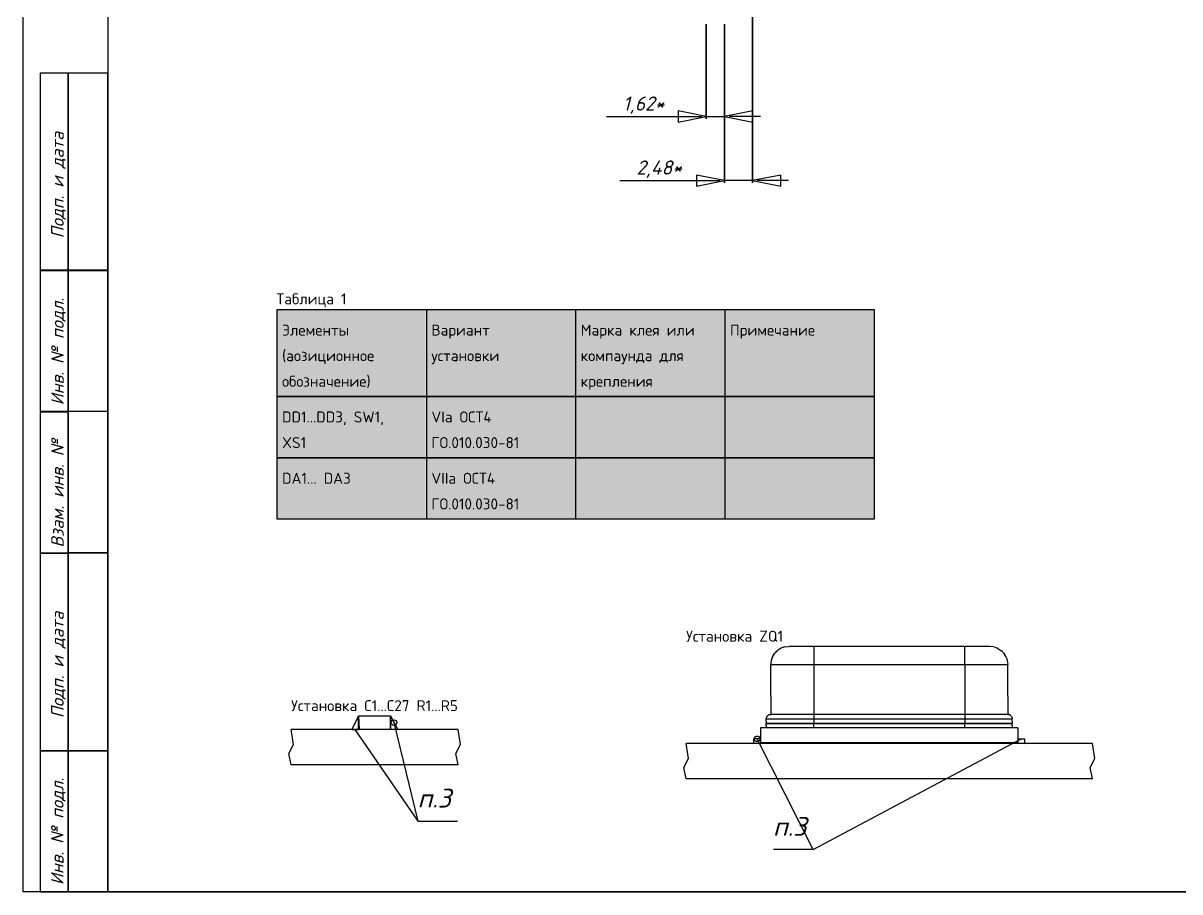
# Model space of a CAD drawing. Header units: inches. Extents: x 5 to 415, y -593 to 71.
# Drawn here: x 5 to 210, y -292 to -138.1 of the extents above; entities that cross this region are included whole.
import ezdxf

# ---------------------------------------------------------------- set-up
doc = ezdxf.new("R2010")
doc.units = ezdxf.units.IN
doc.header["$MEASUREMENT"] = 0
doc.styles.add('ISOCPEUR0', font='isocpeur.ttf', dxfattribs={"height": 3.704167})
doc.styles.add('ISOCPEUR1', font='isocpeui.ttf', dxfattribs={"height": 4.7625})

msp = doc.modelspace()

# ---------------------------------------------------------------- linework, layer by layer
at = {"color": 18, "true_color": 0x000000}
for p, q in [((5, -292), (5, -5)), ((20, -5), (20, -292)), ((134.28, -133.81), (134.28, -166.41)), ((134.28, -166.41), (134.28, -133.81)), ((126.08, -138.31), (126.08, -155.07)), ((126.08, -155.07), (126.08, -138.31)), ((129.33, -138.31), (129.33, -155.07)), ((129.33, -155.07), (129.33, -138.31)), ((129.33, -138.31), (129.33, -166.41)), ((129.33, -166.41), (129.33, -138.31)), ((13, -146.95), (8, -146.95)), ((8, -146.95), (8, -181.95)), ((13, -181.95), (13, -146.95)), ((20, -146.95), (13, -146.95)), ((13, -146.95), (13, -181.95)), ((20, -181.95), (20, -146.95)), ((126.08, -154.67), (121.08, -153.67)), ((121.08, -153.67), (121.08, -155.67)), ((134.33, -153.67), (129.33, -154.67)), ((134.33, -155.67), (134.33, -153.67)), ((108.37, -154.67), (121.08, -154.67)), ((119.73, -154.67), (125.27, -154.67)), ((121.08, -155.67), (126.08, -154.67)), ((126.08, -154.67), (129.33, -154.67)), ((129.33, -154.67), (134.33, -155.67)), ((135.68, -154.67), (130.14, -154.67)), ((110.77, -166.01), (124.33, -166.01)), ((122.98, -166.01), (128.52, -166.01)), ((129.33, -166.01), (124.33, -165.01)), ((124.33, -165.01), (124.33, -167.01)), ((124.33, -167.01), (129.33, -166.01)), ((134.28, -166.01), (129.33, -166.01)), ((139.28, -165.01), (134.28, -166.01)), ((134.28, -166.01), (139.28, -167.01)), ((140.63, -166.01), (135.09, -166.01)), ((139.28, -167.01), (139.28, -165.01)), ((13, -181.85), (8, -181.85)), ((8, -181.85), (8, -206.85)), ((8, -181.95), (13, -181.95)), ((20, -181.85), (13, -181.85)), ((13, -181.85), (13, -206.85)), ((13, -206.85), (13, -181.85)), ((13, -181.95), (20, -181.95)), ((20, -206.85), (20, -181.85)), ((50, -188.86), (155.83, -188.86)), ((50, -225.97), (50, -188.86)), ((76.46, -188.86), (76.46, -204.25)), ((76.46, -188.86), (76.46, -204.25)), ((102.92, -188.86), (102.92, -204.25)), ((102.92, -188.86), (102.92, -204.25)), ((129.38, -188.86), (129.38, -204.25)), ((129.38, -188.86), (129.38, -204.25)), ((155.83, -188.86), (155.83, -225.97)), ((50, -204.25), (76.46, -204.25)), ((76.46, -204.25), (50, -204.25)), ((76.46, -204.25), (76.46, -215.11)), ((76.46, -204.25), (102.92, -204.25)), ((76.46, -204.25), (76.46, -215.11)), ((102.92, -204.25), (76.46, -204.25)), ((102.92, -204.25), (102.92, -215.11)), ((102.92, -204.25), (129.38, -204.25)), ((102.92, -204.25), (102.92, -215.11)), ((129.38, -204.25), (102.92, -204.25)), ((129.38, -204.25), (129.38, -215.11)), ((129.38, -204.25), (155.83, -204.25)), ((129.38, -204.25), (129.38, -215.11)), ((155.83, -204.25), (129.38, -204.25)), ((8, -206.85), (13, -206.85)), ((13, -207), (8, -207)), ((8, -207), (8, -232)), ((13, -206.85), (20, -206.85)), ((20, -206.88), (13, -206.88)), ((13, -206.88), (13, -231.88)), ((13, -232), (13, -207)), ((20, -231.88), (20, -206.88)), ((50, -215.11), (76.46, -215.11)), ((76.46, -215.11), (50, -215.11)), ((76.46, -215.11), (76.46, -225.97)), ((76.46, -215.11), (102.92, -215.11)), ((76.46, -215.11), (76.46, -225.97)), ((102.92, -215.11), (76.46, -215.11)), ((102.92, -215.11), (102.92, -225.97)), ((102.92, -215.11), (129.38, -215.11)), ((102.92, -215.11), (102.92, -225.97)), ((129.38, -215.11), (102.92, -215.11)), ((129.38, -215.11), (129.38, -225.97)), ((129.38, -215.11), (155.83, -215.11)), ((129.38, -215.11), (129.38, -225.97)), ((155.83, -215.11), (129.38, -215.11)), ((155.83, -225.97), (50, -225.97)), ((13, -232), (8, -232)), ((8, -232), (8, -267)), ((8, -232), (13, -232)), ((13, -231.88), (20, -231.88)), ((20, -232), (13, -232)), ((13, -232), (13, -267)), ((13, -267), (13, -232)), ((20, -267), (20, -232)), ((138.01, -250), (137.83, -250.33)), ((138.01, -250), (138.21, -249.72)), ((138.47, -249.43), (138.21, -249.72)), ((138.47, -249.43), (138.71, -249.22)), ((139.06, -248.98), (138.71, -249.22)), ((139.32, -248.84), (139.06, -248.98)), ((139.77, -248.66), (139.32, -248.84)), ((140, -248.6), (139.77, -248.66)), ((140, -248.6), (140.74, -248.52)), ((140.03, -248.6), (140.74, -248.52)), ((141, -248.52), (140.74, -248.52)), ((141.49, -248.52), (141, -248.52)), ((142.2, -248.52), (141.49, -248.52)), ((143.07, -248.52), (142.2, -248.52)), ((144.07, -248.52), (143.07, -248.52)), ((145.13, -248.52), (144.07, -248.52)), ((171.89, -248.52), (145.13, -248.52)), ((145.13, -248.52), (145.13, -248.6)), ((145.13, -248.6), (145.13, -248.84)), ((145.13, -248.84), (145.13, -249.22)), ((145.13, -249.22), (145.13, -249.72)), ((145.13, -249.72), (145.13, -250.33)), ((172.95, -248.52), (171.89, -248.52)), ((171.89, -248.6), (171.89, -248.52)), ((171.89, -248.84), (171.89, -248.6)), ((171.89, -249.22), (171.89, -248.84)), ((171.89, -249.72), (171.89, -249.22)), ((171.89, -250.33), (171.89, -249.72)), ((173.94, -248.52), (172.95, -248.52)), ((174.82, -248.52), (173.94, -248.52)), ((175.53, -248.52), (174.82, -248.52)), ((176.02, -248.52), (175.53, -248.52)), ((176.28, -248.52), (176.02, -248.52)), ((177.02, -248.6), (176.28, -248.52)), ((177.02, -248.6), (177.25, -248.66)), ((177.25, -248.66), (177.7, -248.84)), ((177.7, -248.84), (177.95, -248.98)), ((177.95, -248.98), (178.3, -249.22)), ((178.54, -249.43), (178.3, -249.22)), ((178.54, -249.43), (178.81, -249.72)), ((178.81, -249.72), (179, -250)), ((179.19, -250.33), (179, -250)), ((137.53, -251.36), (137.51, -251.72)), ((137.51, -251.72), (137.56, -251.72)), ((137.51, -257.34), (137.51, -251.72)), ((137.59, -251.01), (137.53, -251.36)), ((137.56, -251.72), (138, -251.72)), ((137.69, -250.65), (137.59, -251.01)), ((137.83, -250.33), (137.69, -250.65)), ((138, -251.72), (138.86, -251.72)), ((138.86, -251.72), (140.08, -251.72)), ((140.08, -251.72), (141.59, -251.72)), ((141.59, -251.72), (143.3, -251.72)), ((143.3, -251.72), (145.13, -251.72)), ((145.13, -250.33), (145.13, -251.01)), ((145.13, -251.01), (145.13, -251.72)), ((145.13, -251.72), (145.13, -262.16)), ((145.13, -251.72), (171.89, -251.72)), ((171.89, -251.01), (171.89, -250.33)), ((171.89, -251.72), (171.89, -251.01)), ((171.89, -251.72), (171.89, -262.16)), ((171.89, -251.72), (173.71, -251.72)), ((173.71, -251.72), (175.43, -251.72)), ((175.43, -251.72), (176.94, -251.72)), ((176.94, -251.72), (178.16, -251.72)), ((178.16, -251.72), (179.01, -251.72)), ((179.01, -251.72), (179.45, -251.72)), ((179.32, -250.65), (179.19, -250.33)), ((179.32, -250.65), (179.43, -251.01)), ((179.43, -251.01), (179.49, -251.36)), ((179.45, -251.72), (179.51, -251.72)), ((179.49, -251.36), (179.51, -251.72)), ((179.51, -257.34), (179.51, -251.72)), ((137.51, -257.34), (137.51, -260.56)), ((179.51, -257.34), (179.51, -260.57)), ((64.5, -263.22), (64.5, -260.82)), ((64.5, -260.82), (70.1, -260.82)), ((70.1, -260.82), (70.1, -263.22)), ((75, -279.5), (70.74, -262.02)), ((136.73, -261.18), (136.71, -261.27)), ((136.71, -261.27), (136.71, -261.36)), ((136.71, -261.36), (136.77, -261.36)), ((136.71, -261.36), (136.77, -261.36)), ((136.71, -261.76), (136.71, -261.36)), ((136.71, -261.76), (136.71, -262.16)), ((136.77, -262.16), (136.71, -262.16)), ((136.71, -262.16), (136.77, -262.16)), ((136.71, -262.56), (136.71, -262.16)), ((136.73, -261.18), (136.75, -261.09)), ((136.75, -261.09), (136.79, -261.01)), ((136.77, -261.36), (137.26, -261.36)), ((136.77, -261.36), (137.26, -261.36)), ((137.26, -262.16), (136.77, -262.16)), ((136.77, -262.16), (137.26, -262.16)), ((136.83, -260.93), (136.79, -261.01)), ((136.83, -260.93), (136.88, -260.86)), ((136.95, -260.79), (136.88, -260.86)), ((136.95, -260.79), (137.01, -260.73)), ((137.1, -260.67), (137.01, -260.73)), ((137.1, -260.67), (137.16, -260.64)), ((137.28, -260.6), (137.16, -260.64)), ((137.26, -261.36), (138.2, -261.36)), ((137.26, -261.36), (138.2, -261.36)), ((138.2, -262.16), (137.26, -262.16)), ((137.26, -262.16), (138.2, -262.16)), ((137.28, -260.6), (137.33, -260.58)), ((137.33, -260.58), (137.56, -260.56)), ((138, -260.56), (137.56, -260.56)), ((138.86, -260.56), (138, -260.56)), ((138.2, -261.36), (139.54, -261.36)), ((138.2, -261.36), (139.54, -261.36)), ((139.54, -262.16), (138.2, -262.16)), ((138.2, -262.16), (139.54, -262.16)), ((140.08, -260.56), (138.86, -260.56)), ((139.54, -261.36), (141.22, -261.36)), ((139.54, -261.36), (141.22, -261.36)), ((141.22, -262.16), (139.54, -262.16)), ((139.54, -262.16), (141.22, -262.16)), ((141.59, -260.56), (140.08, -260.56)), ((141.22, -261.36), (143.11, -261.36)), ((141.22, -261.36), (143.11, -261.36)), ((143.11, -262.16), (141.22, -262.16)), ((141.22, -262.16), (143.11, -262.16)), ((143.3, -260.56), (141.59, -260.56)), ((143.11, -261.36), (145.13, -261.36)), ((143.11, -261.36), (145.13, -261.36)), ((145.13, -262.16), (143.11, -262.16)), ((143.11, -262.16), (145.13, -262.16)), ((145.13, -260.56), (143.3, -260.56)), ((171.89, -260.56), (145.13, -260.56)), ((145.13, -260.56), (145.13, -260.58)), ((145.13, -260.58), (145.13, -260.64)), ((145.13, -260.64), (145.13, -260.73)), ((145.13, -260.73), (145.13, -260.86)), ((145.13, -260.86), (145.13, -261.01)), ((145.13, -261.01), (145.13, -261.18)), ((145.13, -261.18), (145.13, -261.36)), ((145.13, -261.36), (171.89, -261.36)), ((145.13, -261.36), (171.89, -261.36)), ((145.13, -261.36), (145.13, -262.16)), ((171.89, -262.16), (145.13, -262.16)), ((145.13, -262.16), (171.89, -262.16)), ((145.13, -262.96), (145.13, -262.16)), ((173.71, -260.56), (171.89, -260.56)), ((171.89, -260.56), (171.89, -260.58)), ((171.89, -260.58), (171.89, -260.64)), ((171.89, -260.64), (171.89, -260.73)), ((171.89, -260.73), (171.89, -260.86)), ((171.89, -260.86), (171.89, -261.01)), ((171.89, -261.01), (171.89, -261.18)), ((171.89, -261.18), (171.89, -261.36)), ((171.89, -261.36), (173.9, -261.36)), ((171.89, -261.36), (173.9, -261.36)), ((171.89, -261.36), (171.89, -262.16)), ((173.9, -262.16), (171.89, -262.16)), ((171.89, -262.16), (173.9, -262.16)), ((171.89, -262.96), (171.89, -262.16)), ((175.43, -260.56), (173.71, -260.56)), ((173.9, -261.36), (175.8, -261.36)), ((173.9, -261.36), (175.8, -261.36)), ((175.8, -262.16), (173.9, -262.16)), ((173.9, -262.16), (175.8, -262.16)), ((176.94, -260.56), (175.43, -260.56)), ((175.8, -261.36), (177.47, -261.36)), ((175.8, -261.36), (177.47, -261.36)), ((177.47, -262.16), (175.8, -262.16)), ((175.8, -262.16), (177.47, -262.16)), ((178.16, -260.56), (176.94, -260.56)), ((177.47, -261.36), (178.82, -261.36)), ((177.47, -261.36), (178.82, -261.36)), ((178.82, -262.16), (177.47, -262.16)), ((177.47, -262.16), (178.82, -262.16)), ((179.01, -260.56), (178.16, -260.56)), ((178.82, -261.36), (179.76, -261.36)), ((178.82, -261.36), (179.76, -261.36)), ((179.76, -262.16), (178.82, -262.16)), ((178.82, -262.16), (179.76, -262.16)), ((179.45, -260.56), (179.01, -260.56)), ((179.45, -260.56), (179.63, -260.58)), ((179.69, -260.58), (179.51, -260.56)), ((179.74, -260.6), (179.69, -260.58)), ((179.74, -260.6), (179.86, -260.64)), ((179.76, -261.36), (180.25, -261.36)), ((179.76, -261.36), (180.25, -261.36)), ((180.25, -262.16), (179.76, -262.16)), ((179.76, -262.16), (180.25, -262.16)), ((179.92, -260.67), (179.86, -260.64)), ((179.92, -260.67), (180.01, -260.73)), ((180.07, -260.79), (180.01, -260.73)), ((180.07, -260.79), (180.13, -260.86)), ((180.18, -260.93), (180.13, -260.86)), ((180.18, -260.93), (180.23, -261.01)), ((180.26, -261.09), (180.23, -261.01)), ((180.25, -261.36), (180.31, -261.36)), ((180.25, -261.36), (180.31, -261.36)), ((180.31, -262.16), (180.25, -262.16)), ((180.25, -262.16), (180.31, -262.16)), ((180.26, -261.09), (180.29, -261.18)), ((180.29, -261.18), (180.3, -261.27)), ((180.3, -261.27), (180.31, -261.36)), ((180.31, -261.76), (180.31, -261.36)), ((180.31, -261.76), (180.31, -262.16)), ((180.31, -262.56), (180.31, -262.16)), ((82.1, -263.22), (52.5, -263.22)), ((52.9, -265.9), (52.5, -263.22)), ((82.5, -265.9), (82.1, -263.22)), ((135.71, -262.96), (135.71, -265.52)), ((181.31, -262.96), (135.71, -262.96)), ((136.71, -262.56), (136.71, -262.96)), ((180.31, -262.56), (180.31, -262.96)), ((181.31, -262.96), (181.31, -265.52)), ((52.1, -267.5), (52.9, -265.9)), ((81.7, -267.5), (82.5, -265.9)), ((194.52, -265.72), (122.5, -265.72)), ((122.9, -268.4), (122.5, -265.72)), ((135.71, -264.91), (134.5, -264.92)), ((134.51, -265.72), (134.5, -264.92)), ((151.79, -265.52), (134.51, -265.72)), ((145, -284.5), (135.1, -264.91)), ((135.71, -265.52), (181.31, -265.52)), ((165.23, -265.52), (182.51, -265.72)), ((181.31, -264.91), (182.52, -264.92)), ((182.51, -265.72), (182.52, -264.92)), ((194.92, -268.4), (194.52, -265.72)), ((13, -267), (8, -267)), ((8, -267), (8, -292)), ((8, -267), (13, -267)), ((20, -267), (13, -267)), ((13, -267), (13, -292)), ((13, -292), (13, -267)), ((13, -267), (20, -267)), ((20, -292), (20, -267)), ((52.5, -269.5), (52.1, -267.5)), ((82.1, -269.5), (81.7, -267.5)), ((122.1, -270), (122.9, -268.4)), ((194.12, -270), (194.92, -268.4)), ((82.1, -269.5), (52.5, -269.5)), ((122.5, -272), (122.1, -270)), ((194.52, -272), (194.12, -270)), ((194.52, -272), (122.5, -272)), ((75, -279.5), (82, -279.5)), ((75, -279.5), (75, -279.5)), ((145, -284.5), (138, -284.5)), ((145, -284.5), (145, -284.5)), ((415, -292), (5, -292)), ((8, -292), (13, -292)), ((13, -292), (20, -292)), ((20, -292), (415.02, -292))]:
    msp.add_line(p, q, dxfattribs=at)
at = {"color": 7, "true_color": 0xffffff}
for p, q in [((20, -5), (20, -292)), ((13, -146.95), (8, -146.95)), ((8, -146.95), (8, -181.95)), ((13, -181.95), (13, -146.95)), ((20, -146.95), (13, -146.95)), ((13, -146.95), (13, -181.95)), ((20, -181.95), (20, -146.95)), ((13, -181.85), (8, -181.85)), ((8, -181.85), (8, -206.85)), ((8, -181.95), (13, -181.95)), ((20, -181.85), (13, -181.85)), ((13, -181.85), (13, -206.85)), ((13, -206.85), (13, -181.85)), ((13, -181.95), (20, -181.95)), ((20, -206.85), (20, -181.85)), ((8, -206.85), (13, -206.85)), ((13, -207), (8, -207)), ((8, -207), (8, -232)), ((13, -206.85), (20, -206.85)), ((20, -206.88), (13, -206.88)), ((13, -206.88), (13, -231.88)), ((13, -232), (13, -207)), ((20, -231.88), (20, -206.88)), ((13, -232), (8, -232)), ((8, -232), (8, -267)), ((8, -232), (13, -232)), ((13, -231.88), (20, -231.88)), ((20, -232), (13, -232)), ((13, -232), (13, -267)), ((13, -267), (13, -232)), ((20, -267), (20, -232)), ((13, -267), (8, -267)), ((8, -267), (8, -292)), ((8, -267), (13, -267)), ((20, -267), (13, -267)), ((13, -267), (13, -292)), ((13, -292), (13, -267)), ((13, -267), (20, -267)), ((20, -292), (20, -267)), ((8, -292), (13, -292)), ((13, -292), (20, -292)), ((20, -292), (415.02, -292))]:
    msp.add_line(p, q, dxfattribs=at)
at = {"color": 195, "true_color": 0x7030a0}
for p, q in [((64.44, -260.82), (63.26, -263.22)), ((64.44, -260.82), (64.55, -263.22)), ((64.44, -263.22), (64.44, -260.82)), ((70.1, -260.82), (71.38, -263.22)), ((70.1, -263.22), (70.1, -260.82)), ((63.26, -263.22), (64.44, -263.22)), ((75, -279.5), (63.85, -263.22)), ((64.55, -263.22), (64.44, -263.22)), ((71.38, -263.22), (70.1, -263.22)), ((145, -284.5), (181.91, -264.91))]:
    msp.add_line(p, q, dxfattribs=at)
at = {"color": 18, "true_color": 0x000000}
for centre in [(70.74, -262.02), (135.1, -264.91)]:
    msp.add_ellipse(centre, major_axis=(0, 0.5), ratio=1, dxfattribs=at)
at = {"color": 7, "true_color": 0xffffff}
for points in [[(50.1, -188.96), (76.36, -188.96), (50.1, -204.15), (76.36, -204.15)], [(76.56, -188.96), (102.82, -188.96), (76.56, -204.15), (102.82, -204.15)], [(103.02, -188.96), (129.28, -188.96), (103.02, -204.15), (129.28, -204.15)], [(129.47, -188.96), (155.73, -188.96), (129.47, -204.15), (155.73, -204.15)], [(50.1, -204.35), (76.36, -204.35), (50.1, -215.01), (76.36, -215.01)], [(76.56, -204.35), (102.82, -204.35), (76.56, -215.01), (102.82, -215.01)], [(103.02, -204.35), (129.28, -204.35), (103.02, -215.01), (129.28, -215.01)], [(129.47, -204.35), (155.73, -204.35), (129.47, -215.01), (155.73, -215.01)], [(50.1, -215.21), (76.36, -215.21), (50.1, -225.87), (76.36, -225.87)], [(76.56, -215.21), (102.82, -215.21), (76.56, -225.87), (102.82, -225.87)], [(103.02, -215.21), (129.28, -215.21), (103.02, -225.87), (129.28, -225.87)], [(129.47, -215.21), (155.73, -215.21), (129.47, -225.87), (155.73, -225.87)]]:
    msp.add_solid(points, dxfattribs=at)

# ---------------------------------------------------------------- texts
at = {"color": 18, "true_color": 0x000000}
for s, height, style, p in [('1,62*', 2.507, 'ISOCPEUR1', (111.29, -153.6)), ('2,48*', 2.507, 'ISOCPEUR1', (113.69, -164.94)), ('Таблица 1', 1.95, 'ISOCPEUR0', (49.9, -187.93)), ('Элементы ', 1.95, 'ISOCPEUR0', (50.89, -193.46)), ('Вариант ', 1.95, 'ISOCPEUR0', (77.35, -193.46)), ('Марка клея или ', 1.9496, 'ISOCPEUR0', (103.81, -193.46)), ('Примечание', 1.95, 'ISOCPEUR0', (130.27, -193.46)), ('(аозиционное ', 1.9496, 'ISOCPEUR0', (50.89, -197.99)), ('установки', 1.95, 'ISOCPEUR0', (77.35, -197.99)), ('компаунда для ', 1.9496, 'ISOCPEUR0', (103.81, -197.99)), ('обозначение)', 1.9496, 'ISOCPEUR0', (50.89, -202.53)), ('крепления', 1.95, 'ISOCPEUR0', (103.81, -202.53)), ('DD1...DD3, SW1, ', 1.9496, 'ISOCPEUR0', (50.89, -208.85)), ('VIa ОСТ4 ', 1.95, 'ISOCPEUR0', (77.35, -208.85)), ('XS1', 1.95, 'ISOCPEUR0', (50.89, -213.39)), ('ГО.010.030-81', 1.9496, 'ISOCPEUR0', (77.35, -213.39)), ('DA1... DA3', 1.95, 'ISOCPEUR0', (50.89, -219.71)), ('VIIa ОСТ4 ', 1.95, 'ISOCPEUR0', (77.35, -219.71)), ('ГО.010.030-81', 1.9496, 'ISOCPEUR0', (77.35, -224.25)), ('Установка ZQ1', 1.9496, 'ISOCPEUR0', (122.5, -247.69)), ('Установка С1...С27 R1...R5', 1.9496, 'ISOCPEUR0', (52.5, -259.99)), ('п.3', 3.342, 'ISOCPEUR1', (74.9, -277.07)), ('п.3', 3.342, 'ISOCPEUR1', (137.9, -282.07))]:
    msp.add_text(s, height=height, dxfattribs=dict(at, style=style)).set_placement(p)
at = {"color": 18, "true_color": 0x000000, "style": 'ISOCPEUR1'}
for s, p in [('Подп. и дата', (12.2, -176.23)), ('Инв. № подл.', (12.2, -205.8)), ('Взам. инв. №', (12.2, -231.01)), ('Подп. и дата', (12.2, -261.23)), ('Инв. № подл.', (12.17, -290.8))]:
    msp.add_text(s, height=2.2281, rotation=90, dxfattribs=at).set_placement(p)

doc.saveas('drawing.dxf')
